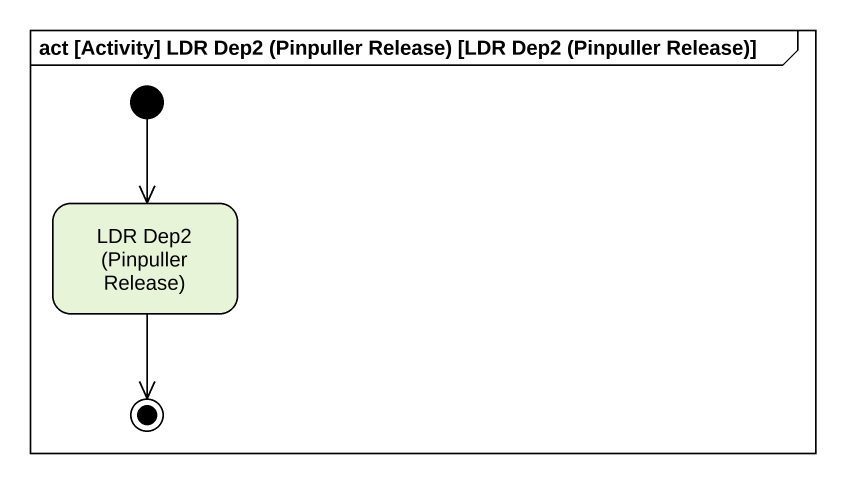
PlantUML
@startuml
mainframe act [Activity] LDR Dep2 (Pinpuller Release) [LDR Dep2 (Pinpuller Release)]
hide empty description
state "LDR Dep2 (Pinpuller Release)" as LDR_Dep2_Pinpuller_Release
[*] --> LDR_Dep2_Pinpuller_Release
LDR_Dep2_Pinpuller_Release --> [*]
@enduml
